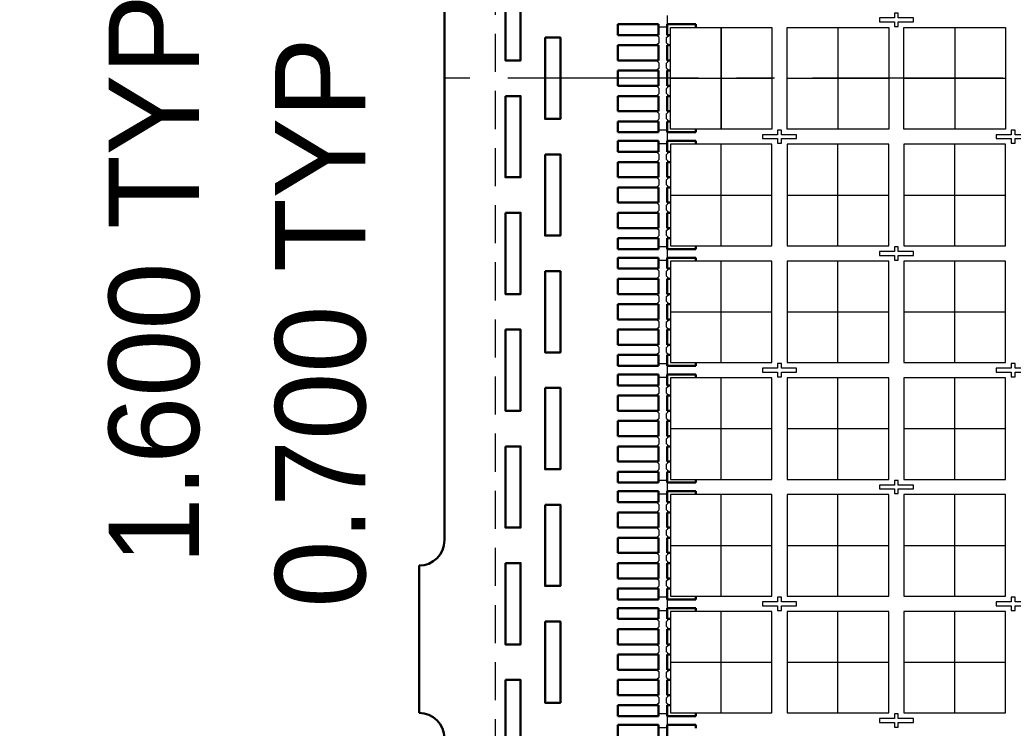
# Model space of a CAD drawing. Extents: x 1030 to 1169, y -270 to -166.
# Drawn here: x 1030.52 to 1050.09, y -237.38 to -223.43 of the extents above; entities that cross this region are included whole.
import ezdxf

# ---------------------------------------------------------------- set-up
doc = ezdxf.new("R2010")
doc.units = 0
doc.header["$LTSCALE"] = 3
doc.header["$MEASUREMENT"] = 0
for name, pattern in [('CENTER', [2, 1.25, -0.25, 0.25, -0.25]), ('HIDDEN', [0.375, 0.25, -0.125]), ('PHANTOM', [2.5, 1.25, -0.25, 0.25, -0.25, 0.25, -0.25])]:
    doc.linetypes.add(name, pattern=pattern)
for name, color, linetype, lineweight in [('CLIN', 1, 'CENTER', 15), ('DIM', 4, 'Continuous', 13), ('FULL METAL', 33, 'HIDDEN', 15), ('HIDN', 6, 'HIDDEN', 15), ('HIDN2', 3, 'HIDDEN', 15), ('OBJ', 3, 'Continuous', 30), ('OBJ1', 7, 'Continuous', 30), ('OBJ3', 40, 'Continuous', 30), ('PHANTOM', 5, 'PHANTOM', 15), ('SAW', 2, 'HIDDEN', 15)]:
    doc.layers.add(name, color=color, linetype=linetype, lineweight=lineweight)
doc.dimstyles.new('3DEC X 1', dxfattribs={"dimtxt": 1.778, "dimasz": 2.54, "dimexe": 0.762, "dimexo": 0.762, "dimgap": 0.762, "dimtad": 0, "dimdec": 3, "dimzin": 0, "dimdsep": 46, "dimtxsty": 'Standard', "dimcen": 0, "dimadec": 0, "dimazin": 0, "dimtfac": 1, "dimtdec": 3, "dimtofl": 0, "dimtmove": 0, "dimatfit": 3, "dimfxl": 1, "dimtolj": 1, "dimtzin": 0, "dimarcsym": 0})

# ---------------------------------------------------------------- blocks, each defined once
blk = doc.blocks.new('*D15')
at = {"layer": 'Defpoints', "color": 0, "transparency": 16777216}
for p in [(1477.423, -305.169), (1473.006, -305.869), (1477.423, -305.869)]:
    blk.add_point(p, dxfattribs=at)
at = {"layer": 'DIM', "color": 0, "lineweight": -2, "transparency": 16777216}
for p, q in [((1473.006, -302.629), (1473.006, -300.089)), ((1476.661, -305.169), (1472.244, -305.169)), ((1476.661, -305.869), (1472.244, -305.869)), ((1473.006, -308.409), (1473.006, -310.949))]:
    blk.add_line(p, q, dxfattribs=at)
at = {"layer": 'DIM', "color": 0, "transparency": 16777216}
for points in [[(1472.583, -302.629), (1473.43, -302.629), (1473.006, -305.169)], [(1472.583, -308.409), (1473.43, -308.409), (1473.006, -305.869)]]:
    blk.add_solid(points, dxfattribs=at)
at = {"layer": 'DIM', "color": 0, "transparency": 16777216, "insert": (1473.006, -318.379), "char_height": 1.778, "attachment_point": 5, "rotation": 90}
blk.add_mtext('\\A1;0.700 TYP', dxfattribs=at)
blk = doc.blocks.new('*D16')
at = {"layer": 'Defpoints', "color": 0, "transparency": 16777216}
for p in [(1477.423, -303.569), (1469.729, -305.169), (1477.423, -305.169)]:
    blk.add_point(p, dxfattribs=at)
at = {"layer": 'DIM', "color": 0, "lineweight": -2, "transparency": 16777216}
for p, q in [((1469.729, -301.029), (1469.729, -298.489)), ((1476.661, -303.569), (1468.967, -303.569)), ((1476.661, -305.169), (1468.967, -305.169)), ((1469.729, -307.709), (1469.729, -310.249))]:
    blk.add_line(p, q, dxfattribs=at)
at = {"layer": 'DIM', "color": 0, "transparency": 16777216}
for points in [[(1469.305, -301.029), (1470.152, -301.029), (1469.729, -303.569)], [(1469.305, -307.709), (1470.152, -307.709), (1469.729, -305.169)]]:
    blk.add_solid(points, dxfattribs=at)
at = {"layer": 'DIM', "color": 0, "transparency": 16777216, "insert": (1469.729, -317.53), "char_height": 1.778, "attachment_point": 5, "rotation": 90}
blk.add_mtext('\\A1;1.600 TYP', dxfattribs=at)

msp = doc.modelspace()

# ---------------------------------------------------------------- linework, layer by layer
at = {"layer": 'CLIN'}
for p, q in [((1044.3382, -223.5839), (1044.3382, -225.5839)), ((1044.3382, -225.5839), (1044.3382, -223.5839)), ((1046.6382, -223.5839), (1046.6382, -225.5839)), ((1048.9382, -223.5839), (1048.9382, -225.5839)), ((1157.8882, -224.5839), (1038.8882, -224.5839)), ((1043.3382, -224.5839), (1045.3382, -224.5839)), ((1043.3382, -224.5839), (1045.3382, -224.5839)), ((1045.6382, -224.5839), (1047.6382, -224.5839)), ((1047.9382, -224.5839), (1049.9382, -224.5839)), ((1044.3382, -227.8839), (1044.3382, -225.8839)), ((1044.3382, -227.8839), (1044.3382, -225.8839)), ((1046.6382, -227.8839), (1046.6382, -225.8839)), ((1048.9382, -227.8839), (1048.9382, -225.8839)), ((1043.3382, -226.8839), (1045.3382, -226.8839)), ((1043.3382, -226.8839), (1045.3382, -226.8839)), ((1045.6382, -226.8839), (1047.6382, -226.8839)), ((1047.9382, -226.8839), (1049.9382, -226.8839)), ((1044.3382, -230.1839), (1044.3382, -228.1839)), ((1046.6382, -230.1839), (1046.6382, -228.1839)), ((1048.9382, -230.1839), (1048.9382, -228.1839)), ((1043.3382, -229.1839), (1045.3382, -229.1839)), ((1045.6382, -229.1839), (1047.6382, -229.1839)), ((1047.9382, -229.1839), (1049.9382, -229.1839)), ((1044.3382, -232.4839), (1044.3382, -230.4839)), ((1046.6382, -232.4839), (1046.6382, -230.4839)), ((1048.9382, -232.4839), (1048.9382, -230.4839)), ((1043.3382, -231.4839), (1045.3382, -231.4839)), ((1045.6382, -231.4839), (1047.6382, -231.4839)), ((1047.9382, -231.4839), (1049.9382, -231.4839)), ((1044.3382, -234.7839), (1044.3382, -232.7839)), ((1046.6382, -234.7839), (1046.6382, -232.7839)), ((1048.9382, -234.7839), (1048.9382, -232.7839)), ((1043.3382, -233.7839), (1045.3382, -233.7839)), ((1045.6382, -233.7839), (1047.6382, -233.7839)), ((1047.9382, -233.7839), (1049.9382, -233.7839)), ((1044.3382, -237.0839), (1044.3382, -235.0839)), ((1046.6382, -237.0839), (1046.6382, -235.0839)), ((1048.9382, -237.0839), (1048.9382, -235.0839)), ((1043.3382, -236.0839), (1045.3382, -236.0839)), ((1045.6382, -236.0839), (1047.6382, -236.0839)), ((1047.9382, -236.0839), (1049.9382, -236.0839))]:
    msp.add_line(p, q, dxfattribs=at)
at = {"layer": 'FULL METAL'}
for points in [[(1047.4532, -223.4719), (1047.7502, -223.4719), (1047.7502, -223.5639), (1047.8262, -223.5639), (1047.8262, -223.4719), (1048.1232, -223.4719), (1048.1232, -223.3959), (1047.8262, -223.3959), (1047.8262, -223.3039), (1047.7502, -223.3039), (1047.7502, -223.3959), (1047.4532, -223.3959)], [(1045.1532, -225.7719), (1045.4502, -225.7719), (1045.4502, -225.8639), (1045.5262, -225.8639), (1045.5262, -225.7719), (1045.8232, -225.7719), (1045.8232, -225.6959), (1045.5262, -225.6959), (1045.5262, -225.6039), (1045.4502, -225.6039), (1045.4502, -225.6959), (1045.1532, -225.6959)], [(1049.7532, -225.7719), (1050.0502, -225.7719), (1050.0502, -225.8639), (1050.1262, -225.8639), (1050.1262, -225.7719), (1050.4232, -225.7719), (1050.4232, -225.6959), (1050.1262, -225.6959), (1050.1262, -225.6039), (1050.0502, -225.6039), (1050.0502, -225.6959), (1049.7532, -225.6959)], [(1047.4532, -228.0719), (1047.7502, -228.0719), (1047.7502, -228.1639), (1047.8262, -228.1639), (1047.8262, -228.0719), (1048.1232, -228.0719), (1048.1232, -227.9959), (1047.8262, -227.9959), (1047.8262, -227.9039), (1047.7502, -227.9039), (1047.7502, -227.9959), (1047.4532, -227.9959)], [(1045.1532, -230.3719), (1045.4502, -230.3719), (1045.4502, -230.4639), (1045.5262, -230.4639), (1045.5262, -230.3719), (1045.8232, -230.3719), (1045.8232, -230.2959), (1045.5262, -230.2959), (1045.5262, -230.2039), (1045.4502, -230.2039), (1045.4502, -230.2959), (1045.1532, -230.2959)], [(1049.7532, -230.3719), (1050.0502, -230.3719), (1050.0502, -230.4639), (1050.1262, -230.4639), (1050.1262, -230.3719), (1050.4232, -230.3719), (1050.4232, -230.2959), (1050.1262, -230.2959), (1050.1262, -230.2039), (1050.0502, -230.2039), (1050.0502, -230.2959), (1049.7532, -230.2959)], [(1047.4532, -232.6719), (1047.7502, -232.6719), (1047.7502, -232.7639), (1047.8262, -232.7639), (1047.8262, -232.6719), (1048.1232, -232.6719), (1048.1232, -232.5959), (1047.8262, -232.5959), (1047.8262, -232.5039), (1047.7502, -232.5039), (1047.7502, -232.5959), (1047.4532, -232.5959)], [(1045.1532, -234.9719), (1045.4502, -234.9719), (1045.4502, -235.0639), (1045.5262, -235.0639), (1045.5262, -234.9719), (1045.8232, -234.9719), (1045.8232, -234.8959), (1045.5262, -234.8959), (1045.5262, -234.8039), (1045.4502, -234.8039), (1045.4502, -234.8959), (1045.1532, -234.8959)], [(1049.7532, -234.9719), (1050.0502, -234.9719), (1050.0502, -235.0639), (1050.1262, -235.0639), (1050.1262, -234.9719), (1050.4232, -234.9719), (1050.4232, -234.8959), (1050.1262, -234.8959), (1050.1262, -234.8039), (1050.0502, -234.8039), (1050.0502, -234.8959), (1049.7532, -234.8959)], [(1047.4532, -237.2719), (1047.7502, -237.2719), (1047.7502, -237.3639), (1047.8262, -237.3639), (1047.8262, -237.2719), (1048.1232, -237.2719), (1048.1232, -237.1959), (1047.8262, -237.1959), (1047.8262, -237.1039), (1047.7502, -237.1039), (1047.7502, -237.1959), (1047.4532, -237.1959)]]:
    msp.add_lwpolyline(points, close=True, dxfattribs=at)
at = {"layer": 'HIDN'}
msp.add_lwpolyline([(1156.8882, -191.0839), (1039.8882, -191.0839), (1039.8882, -258.0839), (1156.8882, -258.0839)], close=True, dxfattribs=at)
at = {"layer": 'HIDN2'}
for p, q in [((1043.2732, -223.3489), (1043.2732, -223.5189)), ((1043.1032, -223.5689), (1043.2732, -223.5689)), ((1043.1032, -225.5989), (1043.2732, -225.5989)), ((1043.2732, -225.6489), (1043.2732, -225.8189)), ((1043.1032, -225.8689), (1043.2732, -225.8689)), ((1043.1032, -227.8989), (1043.2732, -227.8989)), ((1043.2732, -227.9489), (1043.2732, -228.1189)), ((1043.1032, -228.1689), (1043.2732, -228.1689)), ((1043.1032, -230.1989), (1043.2732, -230.1989)), ((1043.2732, -230.2489), (1043.2732, -230.4189)), ((1043.1032, -230.4689), (1043.2732, -230.4689)), ((1043.1032, -232.4989), (1043.2732, -232.4989)), ((1043.2732, -232.5489), (1043.2732, -232.7189)), ((1043.1032, -232.7689), (1043.2732, -232.7689)), ((1043.1032, -234.7989), (1043.2732, -234.7989)), ((1043.2732, -234.8489), (1043.2732, -235.0189)), ((1043.1032, -235.0689), (1043.2732, -235.0689)), ((1043.1032, -237.0989), (1043.2732, -237.0989)), ((1043.2732, -237.1489), (1043.2732, -237.3189)), ((1043.1032, -237.3689), (1043.2732, -237.3689))]:
    msp.add_line(p, q, dxfattribs=at)
at = {"layer": 'OBJ'}
for p, q in [((1038.8882, -233.6839), (1038.8882, -215.4839)), ((1038.3882, -237.0839), (1038.3882, -234.1839)), ((1038.3882, -234.1839), (1038.3882, -234.1839)), ((1038.3882, -237.0839), (1038.3882, -237.0839))]:
    msp.add_line(p, q, dxfattribs=at)
for centre, start, end in [((1038.3882, -233.6839), 270, 0), ((1038.3882, -237.5839), 0, 90)]:
    msp.add_arc(centre, 0.5, start, end, dxfattribs=at)
at = {"layer": 'OBJ1'}
for points in [[(1040.0882, -222.6339), (1040.3882, -222.6339), (1040.3882, -224.2339), (1040.0882, -224.2339)], [(1040.8702, -223.7839), (1041.1702, -223.7839), (1041.1702, -225.3839), (1040.8702, -225.3839)], [(1040.0882, -224.9339), (1040.3882, -224.9339), (1040.3882, -226.5339), (1040.0882, -226.5339)], [(1040.8702, -226.0839), (1041.1702, -226.0839), (1041.1702, -227.6839), (1040.8702, -227.6839)], [(1040.0882, -227.2339), (1040.3882, -227.2339), (1040.3882, -228.8339), (1040.0882, -228.8339)], [(1040.8702, -228.3839), (1041.1702, -228.3839), (1041.1702, -229.9839), (1040.8702, -229.9839)], [(1040.0882, -229.5339), (1040.3882, -229.5339), (1040.3882, -231.1339), (1040.0882, -231.1339)], [(1040.8702, -230.6839), (1041.1702, -230.6839), (1041.1702, -232.2839), (1040.8702, -232.2839)], [(1040.0882, -231.8339), (1040.3882, -231.8339), (1040.3882, -233.4339), (1040.0882, -233.4339)], [(1040.8702, -232.9839), (1041.1702, -232.9839), (1041.1702, -234.5839), (1040.8702, -234.5839)], [(1040.0882, -234.1339), (1040.3882, -234.1339), (1040.3882, -235.7339), (1040.0882, -235.7339)], [(1040.8702, -235.2839), (1041.1702, -235.2839), (1041.1702, -236.8839), (1040.8702, -236.8839)], [(1040.0882, -236.4339), (1040.3882, -236.4339), (1040.3882, -238.0339), (1040.0882, -238.0339)]]:
    msp.add_lwpolyline(points, close=True, dxfattribs=at)
at = {"layer": 'OBJ3'}
for p, q in [((1042.3032, -223.5189), (1043.1032, -223.5189)), ((1042.3032, -223.5189), (1042.3032, -223.7339)), ((1043.1032, -223.7339), (1043.1032, -223.5189)), ((1043.2732, -223.5189), (1043.8382, -223.5189)), ((1043.2732, -223.7339), (1043.2732, -223.5189)), ((1043.8382, -223.5839), (1043.8382, -223.5189)), ((1042.3032, -223.7339), (1043.1032, -223.7339)), ((1043.3382, -223.7339), (1043.2732, -223.7339)), ((1042.3032, -223.9339), (1043.1032, -223.9339)), ((1042.3032, -223.9339), (1042.3032, -224.2339)), ((1043.1032, -224.2339), (1043.1032, -223.9339)), ((1043.2732, -224.2339), (1043.2732, -223.9339)), ((1043.3382, -223.9339), (1043.2732, -223.9339)), ((1042.3032, -224.2339), (1043.1032, -224.2339)), ((1043.3382, -224.2339), (1043.2732, -224.2339)), ((1042.3032, -224.4339), (1043.1032, -224.4339)), ((1042.3032, -224.4339), (1042.3032, -224.7339)), ((1043.1032, -224.7339), (1043.1032, -224.4339)), ((1043.2732, -224.7339), (1043.2732, -224.4339)), ((1043.3382, -224.4339), (1043.2732, -224.4339)), ((1042.3032, -224.7339), (1043.1032, -224.7339)), ((1043.3382, -224.7339), (1043.2732, -224.7339)), ((1042.3032, -224.9339), (1043.1032, -224.9339)), ((1042.3032, -224.9339), (1042.3032, -225.2339)), ((1043.1032, -225.2339), (1043.1032, -224.9339)), ((1043.2732, -225.2339), (1043.2732, -224.9339)), ((1043.3382, -224.9339), (1043.2732, -224.9339)), ((1042.3032, -225.2339), (1043.1032, -225.2339)), ((1043.3382, -225.2339), (1043.2732, -225.2339)), ((1042.3032, -225.4339), (1043.1032, -225.4339)), ((1042.3032, -225.4339), (1042.3032, -225.6489)), ((1043.1032, -225.6489), (1043.1032, -225.4339)), ((1043.2732, -225.6489), (1043.2732, -225.4339)), ((1043.3382, -225.4339), (1043.2732, -225.4339)), ((1043.1032, -225.6489), (1042.3032, -225.6489)), ((1043.8382, -225.6489), (1043.2732, -225.6489)), ((1043.8382, -225.5839), (1043.8382, -225.6489)), ((1042.3032, -225.8189), (1043.1032, -225.8189)), ((1042.3032, -225.8189), (1042.3032, -226.0339)), ((1043.1032, -226.0339), (1043.1032, -225.8189)), ((1043.2732, -225.8189), (1043.8382, -225.8189)), ((1043.2732, -226.0339), (1043.2732, -225.8189)), ((1043.8382, -225.8839), (1043.8382, -225.8189)), ((1042.3032, -226.0339), (1043.1032, -226.0339)), ((1043.3382, -226.0339), (1043.2732, -226.0339)), ((1042.3032, -226.2339), (1043.1032, -226.2339)), ((1042.3032, -226.2339), (1042.3032, -226.5339)), ((1043.1032, -226.5339), (1043.1032, -226.2339)), ((1043.2732, -226.5339), (1043.2732, -226.2339)), ((1043.3382, -226.2339), (1043.2732, -226.2339)), ((1042.3032, -226.5339), (1043.1032, -226.5339)), ((1043.3382, -226.5339), (1043.2732, -226.5339)), ((1042.3032, -226.7339), (1043.1032, -226.7339)), ((1042.3032, -226.7339), (1042.3032, -227.0339)), ((1043.1032, -227.0339), (1043.1032, -226.7339)), ((1043.2732, -227.0339), (1043.2732, -226.7339)), ((1043.3382, -226.7339), (1043.2732, -226.7339)), ((1042.3032, -227.0339), (1043.1032, -227.0339)), ((1043.3382, -227.0339), (1043.2732, -227.0339)), ((1042.3032, -227.2339), (1043.1032, -227.2339)), ((1042.3032, -227.2339), (1042.3032, -227.5339)), ((1043.1032, -227.5339), (1043.1032, -227.2339)), ((1043.2732, -227.5339), (1043.2732, -227.2339)), ((1043.3382, -227.2339), (1043.2732, -227.2339)), ((1042.3032, -227.5339), (1043.1032, -227.5339)), ((1043.3382, -227.5339), (1043.2732, -227.5339)), ((1042.3032, -227.7339), (1043.1032, -227.7339)), ((1042.3032, -227.7339), (1042.3032, -227.9489)), ((1043.1032, -227.9489), (1043.1032, -227.7339)), ((1043.2732, -227.9489), (1043.2732, -227.7339)), ((1043.3382, -227.7339), (1043.2732, -227.7339)), ((1043.8382, -227.8839), (1043.8382, -227.9489)), ((1043.1032, -227.9489), (1042.3032, -227.9489)), ((1043.8382, -227.9489), (1043.2732, -227.9489)), ((1042.3032, -228.1189), (1043.1032, -228.1189)), ((1042.3032, -228.1189), (1042.3032, -228.3339)), ((1043.1032, -228.3339), (1043.1032, -228.1189)), ((1043.2732, -228.1189), (1043.8382, -228.1189)), ((1043.2732, -228.3339), (1043.2732, -228.1189)), ((1043.8382, -228.1839), (1043.8382, -228.1189)), ((1042.3032, -228.3339), (1043.1032, -228.3339)), ((1043.3382, -228.3339), (1043.2732, -228.3339)), ((1042.3032, -228.5339), (1043.1032, -228.5339)), ((1042.3032, -228.5339), (1042.3032, -228.8339)), ((1043.1032, -228.8339), (1043.1032, -228.5339)), ((1043.2732, -228.8339), (1043.2732, -228.5339)), ((1043.3382, -228.5339), (1043.2732, -228.5339)), ((1042.3032, -228.8339), (1043.1032, -228.8339)), ((1043.3382, -228.8339), (1043.2732, -228.8339)), ((1042.3032, -229.0339), (1043.1032, -229.0339)), ((1042.3032, -229.0339), (1042.3032, -229.3339)), ((1043.1032, -229.3339), (1043.1032, -229.0339)), ((1043.2732, -229.3339), (1043.2732, -229.0339)), ((1043.3382, -229.0339), (1043.2732, -229.0339)), ((1042.3032, -229.3339), (1043.1032, -229.3339)), ((1043.3382, -229.3339), (1043.2732, -229.3339)), ((1042.3032, -229.5339), (1043.1032, -229.5339)), ((1042.3032, -229.5339), (1042.3032, -229.8339)), ((1043.1032, -229.8339), (1043.1032, -229.5339)), ((1043.2732, -229.8339), (1043.2732, -229.5339)), ((1043.3382, -229.5339), (1043.2732, -229.5339)), ((1042.3032, -229.8339), (1043.1032, -229.8339)), ((1043.3382, -229.8339), (1043.2732, -229.8339)), ((1042.3032, -230.0339), (1043.1032, -230.0339)), ((1042.3032, -230.0339), (1042.3032, -230.2489)), ((1043.1032, -230.2489), (1043.1032, -230.0339)), ((1043.2732, -230.2489), (1043.2732, -230.0339)), ((1043.3382, -230.0339), (1043.2732, -230.0339)), ((1043.1032, -230.2489), (1042.3032, -230.2489)), ((1043.8382, -230.2489), (1043.2732, -230.2489)), ((1043.8382, -230.1839), (1043.8382, -230.2489)), ((1042.3032, -230.4189), (1043.1032, -230.4189)), ((1042.3032, -230.4189), (1042.3032, -230.6339)), ((1043.1032, -230.6339), (1043.1032, -230.4189)), ((1043.2732, -230.4189), (1043.8382, -230.4189)), ((1043.2732, -230.6339), (1043.2732, -230.4189)), ((1043.8382, -230.4839), (1043.8382, -230.4189)), ((1042.3032, -230.6339), (1043.1032, -230.6339)), ((1043.3382, -230.6339), (1043.2732, -230.6339)), ((1042.3032, -230.8339), (1043.1032, -230.8339)), ((1042.3032, -230.8339), (1042.3032, -231.1339)), ((1043.1032, -231.1339), (1043.1032, -230.8339)), ((1043.2732, -231.1339), (1043.2732, -230.8339)), ((1043.3382, -230.8339), (1043.2732, -230.8339)), ((1042.3032, -231.1339), (1043.1032, -231.1339)), ((1043.3382, -231.1339), (1043.2732, -231.1339)), ((1042.3032, -231.3339), (1043.1032, -231.3339)), ((1042.3032, -231.3339), (1042.3032, -231.6339)), ((1043.1032, -231.6339), (1043.1032, -231.3339)), ((1043.2732, -231.6339), (1043.2732, -231.3339)), ((1043.3382, -231.3339), (1043.2732, -231.3339)), ((1042.3032, -231.6339), (1043.1032, -231.6339)), ((1043.3382, -231.6339), (1043.2732, -231.6339)), ((1042.3032, -231.8339), (1043.1032, -231.8339)), ((1042.3032, -231.8339), (1042.3032, -232.1339)), ((1043.1032, -232.1339), (1043.1032, -231.8339)), ((1043.2732, -232.1339), (1043.2732, -231.8339)), ((1043.3382, -231.8339), (1043.2732, -231.8339)), ((1042.3032, -232.1339), (1043.1032, -232.1339)), ((1043.3382, -232.1339), (1043.2732, -232.1339)), ((1042.3032, -232.3339), (1043.1032, -232.3339)), ((1042.3032, -232.3339), (1042.3032, -232.5489)), ((1043.1032, -232.5489), (1043.1032, -232.3339)), ((1043.2732, -232.5489), (1043.2732, -232.3339)), ((1043.3382, -232.3339), (1043.2732, -232.3339)), ((1043.1032, -232.5489), (1042.3032, -232.5489)), ((1043.8382, -232.5489), (1043.2732, -232.5489)), ((1043.8382, -232.4839), (1043.8382, -232.5489)), ((1042.3032, -232.7189), (1043.1032, -232.7189)), ((1042.3032, -232.7189), (1042.3032, -232.9339)), ((1043.1032, -232.9339), (1043.1032, -232.7189)), ((1043.2732, -232.7189), (1043.8382, -232.7189)), ((1043.2732, -232.9339), (1043.2732, -232.7189)), ((1043.8382, -232.7839), (1043.8382, -232.7189)), ((1042.3032, -232.9339), (1043.1032, -232.9339)), ((1043.3382, -232.9339), (1043.2732, -232.9339)), ((1042.3032, -233.1339), (1043.1032, -233.1339)), ((1042.3032, -233.1339), (1042.3032, -233.4339)), ((1043.1032, -233.4339), (1043.1032, -233.1339)), ((1043.2732, -233.4339), (1043.2732, -233.1339)), ((1043.3382, -233.1339), (1043.2732, -233.1339)), ((1042.3032, -233.4339), (1043.1032, -233.4339)), ((1043.3382, -233.4339), (1043.2732, -233.4339)), ((1042.3032, -233.6339), (1043.1032, -233.6339)), ((1042.3032, -233.6339), (1042.3032, -233.9339)), ((1043.1032, -233.9339), (1043.1032, -233.6339)), ((1043.2732, -233.9339), (1043.2732, -233.6339)), ((1043.3382, -233.6339), (1043.2732, -233.6339)), ((1042.3032, -233.9339), (1043.1032, -233.9339)), ((1043.3382, -233.9339), (1043.2732, -233.9339)), ((1042.3032, -234.1339), (1043.1032, -234.1339)), ((1042.3032, -234.1339), (1042.3032, -234.4339)), ((1043.1032, -234.4339), (1043.1032, -234.1339)), ((1043.2732, -234.4339), (1043.2732, -234.1339)), ((1043.3382, -234.1339), (1043.2732, -234.1339)), ((1042.3032, -234.4339), (1043.1032, -234.4339)), ((1043.3382, -234.4339), (1043.2732, -234.4339)), ((1042.3032, -234.6339), (1043.1032, -234.6339)), ((1042.3032, -234.6339), (1042.3032, -234.8489)), ((1043.1032, -234.8489), (1043.1032, -234.6339)), ((1043.2732, -234.8489), (1043.2732, -234.6339)), ((1043.3382, -234.6339), (1043.2732, -234.6339)), ((1043.1032, -234.8489), (1042.3032, -234.8489)), ((1043.8382, -234.8489), (1043.2732, -234.8489)), ((1043.8382, -234.7839), (1043.8382, -234.8489)), ((1042.3032, -235.0189), (1043.1032, -235.0189)), ((1042.3032, -235.0189), (1042.3032, -235.2339)), ((1043.1032, -235.2339), (1043.1032, -235.0189)), ((1043.2732, -235.0189), (1043.8382, -235.0189)), ((1043.2732, -235.2339), (1043.2732, -235.0189)), ((1043.8382, -235.0839), (1043.8382, -235.0189)), ((1042.3032, -235.2339), (1043.1032, -235.2339)), ((1043.3382, -235.2339), (1043.2732, -235.2339)), ((1042.3032, -235.4339), (1043.1032, -235.4339)), ((1042.3032, -235.4339), (1042.3032, -235.7339)), ((1043.1032, -235.7339), (1043.1032, -235.4339)), ((1043.2732, -235.7339), (1043.2732, -235.4339)), ((1043.3382, -235.4339), (1043.2732, -235.4339)), ((1042.3032, -235.7339), (1043.1032, -235.7339)), ((1043.3382, -235.7339), (1043.2732, -235.7339)), ((1042.3032, -235.9339), (1043.1032, -235.9339)), ((1042.3032, -235.9339), (1042.3032, -236.2339)), ((1043.1032, -236.2339), (1043.1032, -235.9339)), ((1043.2732, -236.2339), (1043.2732, -235.9339)), ((1043.3382, -235.9339), (1043.2732, -235.9339)), ((1042.3032, -236.2339), (1043.1032, -236.2339)), ((1043.3382, -236.2339), (1043.2732, -236.2339)), ((1042.3032, -236.4339), (1043.1032, -236.4339)), ((1042.3032, -236.4339), (1042.3032, -236.7339)), ((1043.1032, -236.7339), (1043.1032, -236.4339)), ((1043.2732, -236.7339), (1043.2732, -236.4339)), ((1043.3382, -236.4339), (1043.2732, -236.4339)), ((1042.3032, -236.7339), (1043.1032, -236.7339)), ((1043.3382, -236.7339), (1043.2732, -236.7339)), ((1042.3032, -236.9339), (1043.1032, -236.9339)), ((1042.3032, -236.9339), (1042.3032, -237.1489)), ((1043.1032, -237.1489), (1043.1032, -236.9339)), ((1043.2732, -237.1489), (1043.2732, -236.9339)), ((1043.3382, -236.9339), (1043.2732, -236.9339)), ((1043.8382, -237.0839), (1043.8382, -237.1489)), ((1043.1032, -237.1489), (1042.3032, -237.1489)), ((1043.8382, -237.1489), (1043.2732, -237.1489)), ((1042.3032, -237.3189), (1043.1032, -237.3189)), ((1042.3032, -237.3189), (1042.3032, -237.5339)), ((1043.1032, -237.5339), (1043.1032, -237.3189)), ((1043.2732, -237.3189), (1043.8382, -237.3189)), ((1043.2732, -237.5339), (1043.2732, -237.3189)), ((1043.8382, -237.3839), (1043.8382, -237.3189))]:
    msp.add_line(p, q, dxfattribs=at)
at = {"layer": 'PHANTOM'}
for points in [[(1043.3382, -223.5839), (1045.3382, -223.5839), (1045.3382, -225.5839), (1043.3382, -225.5839)], [(1045.6382, -223.5839), (1047.6382, -223.5839), (1047.6382, -225.5839), (1045.6382, -225.5839)], [(1047.9382, -223.5839), (1049.9382, -223.5839), (1049.9382, -225.5839), (1047.9382, -225.5839)], [(1043.3382, -227.8839), (1045.3382, -227.8839), (1045.3382, -225.8839), (1043.3382, -225.8839)], [(1045.6382, -227.8839), (1047.6382, -227.8839), (1047.6382, -225.8839), (1045.6382, -225.8839)], [(1047.9382, -227.8839), (1049.9382, -227.8839), (1049.9382, -225.8839), (1047.9382, -225.8839)], [(1043.3382, -230.1839), (1045.3382, -230.1839), (1045.3382, -228.1839), (1043.3382, -228.1839)], [(1045.6382, -230.1839), (1047.6382, -230.1839), (1047.6382, -228.1839), (1045.6382, -228.1839)], [(1047.9382, -230.1839), (1049.9382, -230.1839), (1049.9382, -228.1839), (1047.9382, -228.1839)], [(1043.3382, -232.4839), (1045.3382, -232.4839), (1045.3382, -230.4839), (1043.3382, -230.4839)], [(1045.6382, -232.4839), (1047.6382, -232.4839), (1047.6382, -230.4839), (1045.6382, -230.4839)], [(1047.9382, -232.4839), (1049.9382, -232.4839), (1049.9382, -230.4839), (1047.9382, -230.4839)], [(1043.3382, -234.7839), (1045.3382, -234.7839), (1045.3382, -232.7839), (1043.3382, -232.7839)], [(1045.6382, -234.7839), (1047.6382, -234.7839), (1047.6382, -232.7839), (1045.6382, -232.7839)], [(1047.9382, -234.7839), (1049.9382, -234.7839), (1049.9382, -232.7839), (1047.9382, -232.7839)], [(1043.3382, -237.0839), (1045.3382, -237.0839), (1045.3382, -235.0839), (1043.3382, -235.0839)], [(1045.6382, -237.0839), (1047.6382, -237.0839), (1047.6382, -235.0839), (1045.6382, -235.0839)], [(1047.9382, -237.0839), (1049.9382, -237.0839), (1049.9382, -235.0839), (1047.9382, -235.0839)]]:
    msp.add_lwpolyline(points, close=True, dxfattribs=at)
at = {"layer": 'SAW'}
for p, q in [((1043.1132, -223.7839), (1043.0652, -223.7339)), ((1043.1132, -223.8839), (1043.1132, -223.7839)), ((1043.2632, -223.7839), (1043.3112, -223.7339)), ((1043.2632, -223.8839), (1043.2632, -223.7839)), ((1043.1132, -223.8839), (1043.0652, -223.9339)), ((1043.2632, -223.8839), (1043.3112, -223.9339)), ((1043.1132, -224.2839), (1043.0652, -224.2339)), ((1043.1132, -224.3839), (1043.0652, -224.4339)), ((1043.1132, -224.3839), (1043.1132, -224.2839)), ((1043.2632, -224.2839), (1043.3112, -224.2339)), ((1043.2632, -224.3839), (1043.2632, -224.2839)), ((1043.2632, -224.3839), (1043.3112, -224.4339)), ((1043.1132, -224.7839), (1043.0652, -224.7339)), ((1043.1132, -224.8839), (1043.1132, -224.7839)), ((1043.2632, -224.7839), (1043.3112, -224.7339)), ((1043.2632, -224.8839), (1043.2632, -224.7839)), ((1043.1132, -224.8839), (1043.0652, -224.9339)), ((1043.2632, -224.8839), (1043.3112, -224.9339)), ((1043.1132, -225.2839), (1043.0652, -225.2339)), ((1043.1132, -225.3839), (1043.1132, -225.2839)), ((1043.2632, -225.2839), (1043.3112, -225.2339)), ((1043.2632, -225.3839), (1043.2632, -225.2839)), ((1043.1132, -225.3839), (1043.0652, -225.4339)), ((1043.2632, -225.3839), (1043.3112, -225.4339)), ((1043.1132, -226.0839), (1043.0652, -226.0339)), ((1043.1132, -226.1839), (1043.1132, -226.0839)), ((1043.2632, -226.0839), (1043.3112, -226.0339)), ((1043.2632, -226.1839), (1043.2632, -226.0839)), ((1043.1132, -226.1839), (1043.0652, -226.2339)), ((1043.2632, -226.1839), (1043.3112, -226.2339)), ((1043.1132, -226.5839), (1043.0652, -226.5339)), ((1043.2632, -226.5839), (1043.3112, -226.5339)), ((1043.1132, -226.6839), (1043.0652, -226.7339)), ((1043.1132, -226.6839), (1043.1132, -226.5839)), ((1043.2632, -226.6839), (1043.2632, -226.5839)), ((1043.2632, -226.6839), (1043.3112, -226.7339)), ((1043.1132, -227.0839), (1043.0652, -227.0339)), ((1043.1132, -227.1839), (1043.1132, -227.0839)), ((1043.2632, -227.0839), (1043.3112, -227.0339)), ((1043.2632, -227.1839), (1043.2632, -227.0839)), ((1043.1132, -227.1839), (1043.0652, -227.2339)), ((1043.2632, -227.1839), (1043.3112, -227.2339)), ((1043.1132, -227.5839), (1043.0652, -227.5339)), ((1043.1132, -227.6839), (1043.0652, -227.7339)), ((1043.1132, -227.6839), (1043.1132, -227.5839)), ((1043.2632, -227.5839), (1043.3112, -227.5339)), ((1043.2632, -227.6839), (1043.2632, -227.5839)), ((1043.2632, -227.6839), (1043.3112, -227.7339)), ((1043.1132, -228.3839), (1043.0652, -228.3339)), ((1043.1132, -228.4839), (1043.0652, -228.5339)), ((1043.1132, -228.4839), (1043.1132, -228.3839)), ((1043.2632, -228.3839), (1043.3112, -228.3339)), ((1043.2632, -228.4839), (1043.2632, -228.3839)), ((1043.2632, -228.4839), (1043.3112, -228.5339)), ((1043.1132, -228.8839), (1043.0652, -228.8339)), ((1043.1132, -228.9839), (1043.1132, -228.8839)), ((1043.2632, -228.8839), (1043.3112, -228.8339)), ((1043.2632, -228.9839), (1043.2632, -228.8839)), ((1043.1132, -228.9839), (1043.0652, -229.0339)), ((1043.2632, -228.9839), (1043.3112, -229.0339)), ((1043.1132, -229.3839), (1043.0652, -229.3339)), ((1043.1132, -229.4839), (1043.1132, -229.3839)), ((1043.2632, -229.3839), (1043.3112, -229.3339)), ((1043.2632, -229.4839), (1043.2632, -229.3839)), ((1043.1132, -229.4839), (1043.0652, -229.5339)), ((1043.2632, -229.4839), (1043.3112, -229.5339)), ((1043.1132, -229.8839), (1043.0652, -229.8339)), ((1043.2632, -229.8839), (1043.3112, -229.8339)), ((1043.1132, -229.9839), (1043.0652, -230.0339)), ((1043.1132, -229.9839), (1043.1132, -229.8839)), ((1043.2632, -229.9839), (1043.2632, -229.8839)), ((1043.2632, -229.9839), (1043.3112, -230.0339)), ((1043.1132, -230.6839), (1043.0652, -230.6339)), ((1043.2632, -230.6839), (1043.3112, -230.6339)), ((1043.1132, -230.7839), (1043.0652, -230.8339)), ((1043.1132, -230.7839), (1043.1132, -230.6839)), ((1043.2632, -230.7839), (1043.2632, -230.6839)), ((1043.2632, -230.7839), (1043.3112, -230.8339)), ((1043.1132, -231.1839), (1043.0652, -231.1339)), ((1043.1132, -231.2839), (1043.1132, -231.1839)), ((1043.2632, -231.1839), (1043.3112, -231.1339)), ((1043.2632, -231.2839), (1043.2632, -231.1839)), ((1043.1132, -231.2839), (1043.0652, -231.3339)), ((1043.2632, -231.2839), (1043.3112, -231.3339)), ((1043.1132, -231.6839), (1043.0652, -231.6339)), ((1043.2632, -231.6839), (1043.3112, -231.6339)), ((1043.1132, -231.7839), (1043.0652, -231.8339)), ((1043.1132, -231.7839), (1043.1132, -231.6839)), ((1043.2632, -231.7839), (1043.2632, -231.6839)), ((1043.2632, -231.7839), (1043.3112, -231.8339)), ((1043.1132, -232.1839), (1043.0652, -232.1339)), ((1043.1132, -232.2839), (1043.1132, -232.1839)), ((1043.2632, -232.1839), (1043.3112, -232.1339)), ((1043.2632, -232.2839), (1043.2632, -232.1839)), ((1043.1132, -232.2839), (1043.0652, -232.3339)), ((1043.2632, -232.2839), (1043.3112, -232.3339)), ((1043.1132, -232.9839), (1043.0652, -232.9339)), ((1043.1132, -233.0839), (1043.1132, -232.9839)), ((1043.2632, -232.9839), (1043.3112, -232.9339)), ((1043.2632, -233.0839), (1043.2632, -232.9839)), ((1043.1132, -233.0839), (1043.0652, -233.1339)), ((1043.2632, -233.0839), (1043.3112, -233.1339)), ((1043.1132, -233.4839), (1043.0652, -233.4339)), ((1043.1132, -233.5839), (1043.0652, -233.6339)), ((1043.1132, -233.5839), (1043.1132, -233.4839)), ((1043.2632, -233.4839), (1043.3112, -233.4339)), ((1043.2632, -233.5839), (1043.2632, -233.4839)), ((1043.2632, -233.5839), (1043.3112, -233.6339)), ((1043.1132, -233.9839), (1043.0652, -233.9339)), ((1043.2632, -233.9839), (1043.3112, -233.9339)), ((1043.1132, -234.0839), (1043.0652, -234.1339)), ((1043.1132, -234.0839), (1043.1132, -233.9839)), ((1043.2632, -234.0839), (1043.2632, -233.9839)), ((1043.2632, -234.0839), (1043.3112, -234.1339)), ((1043.1132, -234.4839), (1043.0652, -234.4339)), ((1043.1132, -234.5839), (1043.1132, -234.4839)), ((1043.2632, -234.4839), (1043.3112, -234.4339)), ((1043.2632, -234.5839), (1043.2632, -234.4839)), ((1043.1132, -234.5839), (1043.0652, -234.6339)), ((1043.2632, -234.5839), (1043.3112, -234.6339)), ((1043.1132, -235.2839), (1043.0652, -235.2339)), ((1043.1132, -235.3839), (1043.1132, -235.2839)), ((1043.2632, -235.2839), (1043.3112, -235.2339)), ((1043.2632, -235.3839), (1043.2632, -235.2839)), ((1043.1132, -235.3839), (1043.0652, -235.4339)), ((1043.2632, -235.3839), (1043.3112, -235.4339)), ((1043.1132, -235.7839), (1043.0652, -235.7339)), ((1043.2632, -235.7839), (1043.3112, -235.7339)), ((1043.1132, -235.8839), (1043.0652, -235.9339)), ((1043.1132, -235.8839), (1043.1132, -235.7839)), ((1043.2632, -235.8839), (1043.2632, -235.7839)), ((1043.2632, -235.8839), (1043.3112, -235.9339)), ((1043.1132, -236.2839), (1043.0652, -236.2339)), ((1043.1132, -236.3839), (1043.1132, -236.2839)), ((1043.2632, -236.2839), (1043.3112, -236.2339)), ((1043.2632, -236.3839), (1043.2632, -236.2839)), ((1043.1132, -236.3839), (1043.0652, -236.4339)), ((1043.2632, -236.3839), (1043.3112, -236.4339)), ((1043.1132, -236.7839), (1043.0652, -236.7339)), ((1043.1132, -236.8839), (1043.0652, -236.9339)), ((1043.1132, -236.8839), (1043.1132, -236.7839)), ((1043.2632, -236.7839), (1043.3112, -236.7339)), ((1043.2632, -236.8839), (1043.2632, -236.7839)), ((1043.2632, -236.8839), (1043.3112, -236.9339))]:
    msp.add_line(p, q, dxfattribs=at)

# ---------------------------------------------------------------- dimensions: what is measured, and where the dimension line sits
at = {"layer": 'DIM'}
for base, p1, p2, picture, middle in [((1033.1758, -216.1839), (1040.8702, -214.5839), (1040.8702, -216.1839), '*D16', (1033.1758, -228.5452)), ((1036.4535, -216.8839), (1040.8702, -216.1839), (1040.8702, -216.8839), '*D15', (1036.4535, -229.3934))]:
    dim = msp.add_linear_dim(base=base, p1=p1, p2=p2, angle=90, text='<> TYP', dimstyle='3DEC X 1', dxfattribs=at)
    dim.commit()
    dim.dimension.update_dxf_attribs({"geometry": picture, "text_midpoint": middle, "dimtype": 128, "insert": (-436.5529, 88.9852)})

doc.saveas('drawing.dxf')
